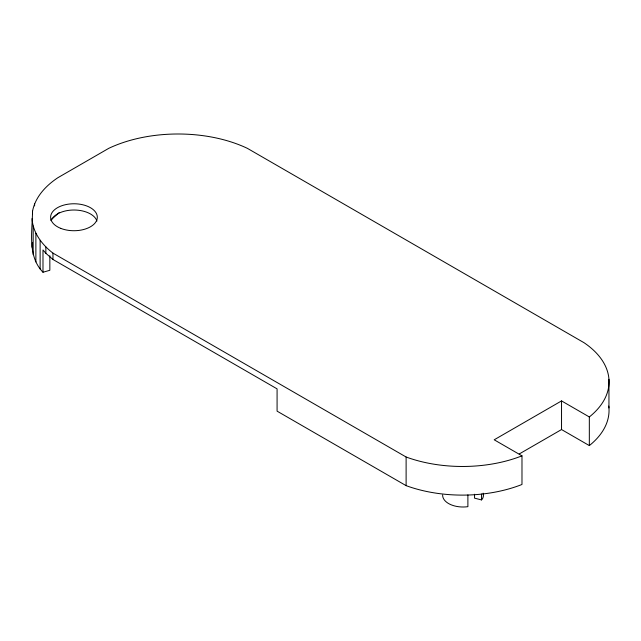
<?xml version="1.0" encoding="UTF-8"?>
<svg xmlns="http://www.w3.org/2000/svg" width="641" height="641" viewBox="0 0 641 641"><rect width="100%" height="100%" fill="white"/><g stroke="black" fill="none" stroke-linecap="round" stroke-linejoin="round"><path stroke-width="0.96" d="M49.846 255.751L49.846 270.286L42.987 272.249C27.21 255.999 32.338 231.617 32.531 211.218C35.287 196.819 46.008 185.586 57.85 177.725L108.714 148.359A109.082 62.978 0 0 1 247.402 148.359L584.047 342.719A104.042 60.07 0 0 1 589.327 416.954L589.327 445.591L561.54 429.55L519.234 453.972M32.05 247.266L32.346 242.635M474.548 494.227L474.548 498.145L481.559 499.924L482.625 498.522A20.408 11.778 0 0 0 483.13 493.177M50.879 219.967L59.212 212.548M589.327 416.954L561.54 400.913L494.195 439.798L521.982 455.839L521.982 484.476A105.204 60.735 0 0 1 406.114 485.646L277.08 411.145L277.08 388.863L52.963 259.469L45.856 253.291L42.987 249.966L42.987 272.249M32.05 218.629C32.851 232.787 42.082 244.766 52.963 253.123L406.114 457.009A105.204 60.735 0 0 0 521.982 455.839M608.95 379.312L608.95 407.948M561.54 400.913L561.54 429.55M481.559 494.051L481.559 499.924M467.89 494.908L467.89 506.67A20.408 11.778 0 0 1 442.635 494.972M406.114 457.009L406.114 485.646M52.963 253.123L52.963 259.469M45.856 246.937L45.856 253.291M40.127 240.287L40.127 268.924M35.88 233.284L35.88 261.921M34.606 203.886L34.606 205.865M33.172 226.025L33.172 254.661M32.531 211.218L32.531 214.174M51.12 220.68A23.356 13.485 0 0 1 74.3 210.016A23.356 13.485 0 0 1 96.927 221.057M608.766 406.049A104.042 60.07 0 0 1 589.327 445.591M60.711 228.348A23.356 13.485 0 0 0 97.24 218.325A23.356 13.485 0 0 0 63.932 205.072A23.356 13.485 0 0 0 60.711 228.348"/></g></svg>
